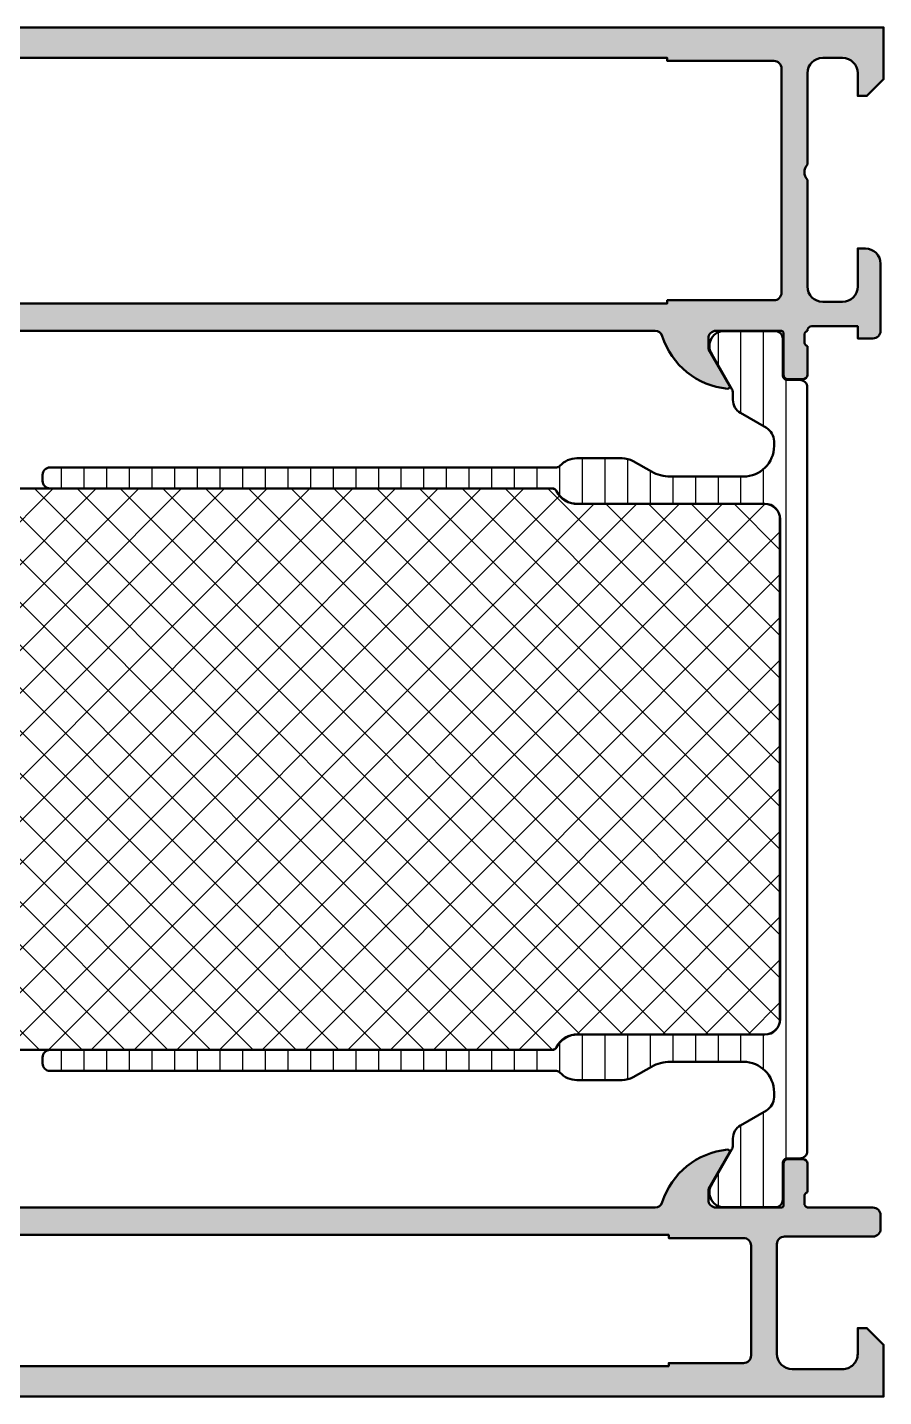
# Model space of a CAD drawing. Extents: x 0 to 100, y 0 to 90.
# Drawn here: x 43.8 to 100, y 0 to 89.8 of the extents above; entities that cross this region are included whole.
import ezdxf

# ---------------------------------------------------------------- set-up
doc = ezdxf.new("R2010")
doc.units = 0
for name, color, linetype, lineweight in [('0S-Alu contour', 7, 'Continuous', 50), ('0S-Alu hatch', 252, 'Continuous', 25), ('0S-Plastic contour', 254, 'Continuous', 50), ('0S-Plastic hatch', 253, 'Continuous', 25), ('0S-PT contour', 91, 'Continuous', 50), ('0S-PT hatch', 103, 'Continuous', 25)]:
    doc.layers.add(name, color=color, linetype=linetype, lineweight=lineweight)

# ---------------------------------------------------------------- blocks, each defined once
blk = doc.blocks.new('345300__7EE20C78_B67F_440E_BFD3_F5CC79BD0FA5_')
at = {"layer": '0S-Alu hatch'}
h = blk.add_hatch(color=256, dxfattribs=at)
edge = h.paths.add_edge_path()
edge.add_line((0, 89.80000000000003), (0, 86.3999984741211))
edge.add_line((0, 86.3999984741211), (1.099975585937499, 85.30000000000001))
edge.add_line((1.099975585937499, 85.30000000000001), (1.699981689453125, 85.30000000000001))
edge.add_line((1.699981689453125, 85.30000000000001), (1.699981688716113, 86.79996542079876))
edge.add_ellipse((2.700020083351653, 86.79996542079876), major_axis=(-1.00003839463554, 0), ratio=1, start_angle=270.0000000000001, end_angle=360, ccw=False)
edge.add_line((2.700020083351651, 87.8000038154343), (3.999954429093538, 87.80000381573561))
edge.add_ellipse((3.999954428526572, 86.79995824322386), major_axis=(-1.000045572511751, 0), ratio=1, start_angle=180, end_angle=269.9999999675167, ccw=False)
edge.add_line((5.000000001038332, 86.79995824322386), (5, 80.80000000000001))
edge.add_ellipse((4.474877689036589, 80.30000000000001), major_axis=(-0.7250885749145083, 0), ratio=1, start_angle=136.4038464693326, end_angle=223.5961535306675, ccw=False)
edge.add_line((5, 79.80000000000001), (5.000000000364536, 72.8000270015154))
edge.add_ellipse((3.999972998484617, 72.80002700151539), major_axis=(-1.000027001879919, 0), ratio=1, start_angle=89.99999999999977, end_angle=180, ccw=False)
edge.add_line((3.999972998484613, 71.79999999963547), (2.700001512320529, 71.79999999980353))
edge.add_ellipse((2.700001512600963, 72.80001982314785), major_axis=(-1.000019823344317, 0), ratio=1, start_angle=0, end_angle=89.99999998393258, ccw=False)
edge.add_line((1.69998168925665, 72.80001982314784), (1.699981689453124, 75.30000000000001))
edge.add_line((1.699981689453124, 75.30000000000001), (1.200016055021648, 75.30000000059049))
edge.add_arc((1.200016055021648, 74.29996563443149), 1.000034366158999, 90, 180)
edge.add_line((0.1999816888626489, 74.2999656344315), (0.1999816894456154, 69.89999358552707))
edge.add_arc((0.6999844303207281, 69.89999358559416), 0.500002740875118, 180, 270)
edge.add_line((0.699984430320728, 69.39999084471904), (1.699981689453125, 69.39999084472657))
edge.add_line((1.699981689453125, 69.39999084472657), (1.700164794921875, 70.19971923828126))
edge.add_line((1.700164794921875, 70.19971923828126), (4.70000000000001, 70.19971923828126))
edge.add_ellipse((4.700000000000023, 69.89895200014776), major_axis=(-0.3007672381335027, 0), ratio=1, start_angle=180, end_angle=270.0000000000024, ccw=False)
edge.add_ellipse((4.922233221718813, 69.63245766302077), major_axis=(-0.2778251670645417, 0), ratio=1, start_angle=178.8354106261075, end_angle=253.5801235805034, ccw=False)
edge.add_line((5.200001000000003, 69.62681100000853), (5.200001000000003, 69.17321700000846))
edge.add_ellipse((4.921132904356838, 69.16755634053146), major_axis=(-0.2789255417371458, 0), ratio=1, start_angle=106.42459455535479, end_angle=181.1628700728747, ccw=False)
edge.add_line((5.000000000000004, 68.90001300000853), (5.000000000000007, 67.020002))
edge.add_arc((5.300000000000004, 67.020002), 0.2999999999999971, 180, 270)
edge.add_line((5.300000000000004, 66.72000200000001), (6.279974319042781, 66.72000200000001))
edge.add_arc((6.279974319042781, 67.02000200000002), 0.3000000000000114, 270, 360)
edge.add_line((6.579974319042793, 67.02000200000002), (6.579974319042782, 69.77999999999999))
edge.add_ellipse((6.699974319042781, 69.78), major_axis=(-0.1199999999999992, 0), ratio=1, start_angle=269.99999999999744, end_angle=360, ccw=False)
edge.add_line((6.699974319042786, 69.9), (11, 69.9))
edge.add_ellipse((11, 69.4), major_axis=(-0.5, 0), ratio=1, start_angle=180, end_angle=270.0000000000004, ccw=False)
edge.add_line((11.5, 69.4), (11.5, 68.70000000000002))
edge.add_line((11.5, 68.70000000000002), (10.11850454237764, 66.30717967697245))
edge.add_arc((10.23811978464829, 66.2381197846483), 0.1381197846482866, 149.9999999999969, 275.6225775507928)
edge.add_arc((9.76177675882626, 71.07660886184792), 5.000000000000097, 275.6225775507926, 342.2515836439298)
edge.add_ellipse((15.00000000000005, 69.40000000000013), major_axis=(-0.499999999999884, 0), ratio=1, start_angle=269.9999999999996, end_angle=342.25158364393224, ccw=False)
edge.add_line((15.00000000000006, 69.9), (84.99999999999999, 69.9))
edge.add_ellipse((84.99999999999999, 69.39999999999993), major_axis=(-0.5000000000000853, 0), ratio=1, start_angle=197.7484163560707, end_angle=270, ccw=False)
edge.add_arc((90.23822324117373, 71.07660886184772), 4.999999999999863, 197.7484163560699, 264.3774224492071)
edge.add_arc((89.76188021535167, 66.23811978464833), 0.1381197846483138, 264.3774224492166, 390.0000000000004)
edge.add_line((89.88149545762235, 66.3071796769725), (88.49999999999999, 68.70000000000002))
edge.add_line((88.49999999999999, 68.70000000000002), (88.49999999999999, 69.4))
edge.add_ellipse((88.99999999999999, 69.40000000000002), major_axis=(-0.4999999999999858, 0), ratio=1, start_angle=269.9999999999984, end_angle=360, ccw=False)
edge.add_line((89, 69.9), (93.3000256809572, 69.9))
edge.add_ellipse((93.3000256809572, 69.78), major_axis=(-0.1200000000000045, 0), ratio=1, start_angle=180, end_angle=270, ccw=False)
edge.add_line((93.42002568095722, 69.78), (93.4200256809572, 67.020002))
edge.add_arc((93.7200256809572, 67.020002), 0.2999999999999971, 180, 270)
edge.add_line((93.7200256809572, 66.72000200000001), (94.69999999999997, 66.72000200000002))
edge.add_arc((94.69999999999997, 67.02000200000003), 0.3000000000000114, 270, 360)
edge.add_line((95, 67.02000200000003), (95, 68.9000130000085))
edge.add_ellipse((95.07886709564318, 69.16755634053143), major_axis=(-0.2789255417371463, 0), ratio=1, start_angle=-1.162870072786916, end_angle=73.57540544464331, ccw=False)
edge.add_line((94.79999900000001, 69.17321700000801), (94.79999899999999, 69.62681100000856))
edge.add_ellipse((95.07883644654304, 69.63247940800689), major_axis=(-0.2788950563274511, 0), ratio=1, start_angle=-73.58012358050729, end_angle=1.1645893740878819, ccw=False)
edge.add_line((95, 69.9), (94.99891939676233, 70.00043853445318))
edge.add_ellipse((95.28150676976165, 69.89971923828118), major_axis=(-0.3000000000000637, 0), ratio=1, start_angle=270, end_angle=340.383004976414, ccw=False)
edge.add_line((95.28150676976165, 70.19971923828125), (98.29980468750001, 70.19971923828126))
edge.add_line((98.29980468750001, 70.19971923828126), (98.29998779296874, 69.39999084472657))
edge.add_line((98.29998779296874, 69.39999084472657), (99.29998505210114, 69.39999084471907))
edge.add_arc((99.29998505210114, 69.89999358559419), 0.500002740875118, 270.0000000000017, 360)
edge.add_line((99.79998779297625, 69.89999358559419), (99.79998779355923, 74.29996563443316))
edge.add_arc((98.79995342740018, 74.29996563443144), 1.000034366159042, 0, 90)
edge.add_line((98.79995342740018, 75.30000000059049), (98.29998779296876, 75.30000000000001))
edge.add_line((98.29998779296876, 75.30000000000001), (98.29998779316523, 72.80001982314786))
edge.add_ellipse((97.29996796982087, 72.80001982314789), major_axis=(-1.000019823344359, 0), ratio=1, start_angle=90.00000000000159, end_angle=180, ccw=False)
edge.add_line((97.2999679698209, 71.79999999980353), (95.9999964837861, 71.79999999963547))
edge.add_ellipse((95.99999648393724, 72.80002700151539), major_axis=(-1.000027001879914, 0), ratio=1, start_angle=0, end_angle=89.99999999134099, ccw=False)
edge.add_line((94.99996948205732, 72.8000270015154), (94.99996948242188, 79.80000000000001))
edge.add_ellipse((95.52509179338529, 80.30000000000001), major_axis=(-0.725088574914509, 0), ratio=1, start_angle=-43.59615353066738, end_angle=43.59615353066738, ccw=False)
edge.add_line((94.99996948242188, 80.80000000000001), (94.99996948138356, 86.79995824322388))
edge.add_ellipse((96.00001505389535, 86.7999582432238), major_axis=(-1.000045572511794, 0), ratio=1, start_angle=270.00000000000244, end_angle=360, ccw=False)
edge.add_line((96.00001505389531, 87.80000381573561), (97.29994939986896, 87.8000038154343))
edge.add_ellipse((97.29994939907017, 86.79996542079873), major_axis=(-1.000038394635552, 0), ratio=1, start_angle=180, end_angle=269.99999995423434, ccw=False)
edge.add_line((98.29998779370572, 86.79996542079876), (98.29998779296872, 85.30000000000001))
edge.add_line((98.29998779296872, 85.30000000000001), (98.89999389648439, 85.30000000000001))
edge.add_line((98.89999389648439, 85.30000000000001), (99.99996948242186, 86.39999847412109))
edge.add_line((99.99996948242186, 86.39999847412109), (99.9999694824219, 89.80000000000003))
edge.add_line((99.9999694824219, 89.80000000000003), (0, 89.80000000000003))
edge = h.paths.add_edge_path()
edge.add_line((14.19998550415039, 87.59999542236329), (14.19998550415039, 87.7999923706055))
edge.add_line((14.19998550415039, 87.7999923706055), (85.79998779296874, 87.7999923706055))
edge.add_line((85.79998779296874, 87.7999923706055), (85.79998779296872, 87.59999542236329))
edge.add_line((85.79998779296872, 87.59999542236329), (92.7999799408826, 87.59999542242495))
edge.add_ellipse((92.7999799408826, 87.09998757027716), major_axis=(-0.5000078521478031, 0), ratio=1, start_angle=180, end_angle=270, ccw=False)
edge.add_line((93.29998779303041, 87.09998757027788), (93.29998779299041, 72.39999549855544))
edge.add_ellipse((92.79998313913988, 72.39999549855544), major_axis=(-0.5000046538505245, 0), ratio=1, start_angle=90, end_angle=180, ccw=False)
edge.add_line((92.79998313913988, 71.89999084470492), (85.79998779296872, 71.89999084472657))
edge.add_line((85.79998779296872, 71.89999084472657), (85.79998779296874, 71.69999389648439))
edge.add_line((85.79998779296874, 71.69999389648439), (14.19998550415039, 71.69999389648439))
edge.add_line((14.19998550415039, 71.69999389648439), (14.19998550415039, 71.89999084472657))
edge.add_line((14.19998550415039, 71.89999084472657), (7.19999015797926, 71.89999084470492))
edge.add_ellipse((7.199990157979262, 72.39999549855544), major_axis=(-0.500004653850529, 0), ratio=1, start_angle=0, end_angle=89.99999999999977, ccw=False)
edge.add_line((6.699985504128733, 72.39999549855544), (6.69998550415039, 87.0999954223633))
edge.add_ellipse((7.199993356236531, 87.09998757027716), major_axis=(-0.5000078521477889, 0), ratio=1, start_angle=269.9999999999999, end_angle=359.99910023153274, ccw=False)
edge.add_line((7.199993356236532, 87.59999542242494), (14.19998550415039, 87.59999542236329))
at = {"layer": '0S-Alu contour', "color": 7}
for points in [[(0, 89.80000000000003), (0, 86.3999984741211), (1.099975585937499, 85.30000000000001), (1.699981689453125, 85.30000000000001), (1.699981688716113, 86.79996542079876)], [(98.29998779370572, 86.79996542079876), (98.29998779296872, 85.30000000000001), (98.89999389648439, 85.30000000000001), (99.99996948242186, 86.39999847412109), (99.9999694824219, 89.80000000000003), (0, 89.80000000000003)], [(2.700020083351651, 87.8000038154343), (3.999954429093538, 87.80000381573561)], [(7.199993356236532, 87.59999542242494), (14.19998550415039, 87.59999542236329)], [(14.19998550415039, 87.59999542236329), (14.19998550415039, 87.7999923706055), (85.79998779296874, 87.7999923706055), (85.79998779296872, 87.59999542236329), (92.7999799408826, 87.59999542242495)], [(96.00001505389531, 87.80000381573561), (97.29994939986896, 87.8000038154343)], [(5.000000001038332, 86.79995824322386), (5, 80.80000000000001)], [(6.699985504128733, 72.39999549855544), (6.69998550415039, 87.0999954223633)], [(93.29998779303041, 87.09998757027788), (93.29998779299041, 72.39999549855544)], [(94.99996948242188, 80.80000000000001), (94.99996948138356, 86.79995824322388)], [(5, 79.80000000000001), (5.000000000364536, 72.8000270015154)], [(94.99996948205732, 72.8000270015154), (94.99996948242188, 79.80000000000001)], [(1.69998168925665, 72.80001982314784), (1.699981689453124, 75.30000000000001), (1.200016055021648, 75.30000000059049)], [(98.79995342740018, 75.30000000059049), (98.29998779296876, 75.30000000000001), (98.29998779316523, 72.80001982314786)], [(0.1999816888626489, 74.2999656344315), (0.1999816894456154, 69.89999358552707)], [(99.79998779297625, 69.89999358559419), (99.79998779355923, 74.29996563443316)], [(92.79998313913988, 71.89999084470492), (85.79998779296872, 71.89999084472657), (85.79998779296874, 71.69999389648439), (14.19998550415039, 71.69999389648439), (14.19998550415039, 71.89999084472657), (7.19999015797926, 71.89999084470492)], [(3.999972998484613, 71.79999999963547), (2.700001512320529, 71.79999999980353)], [(97.2999679698209, 71.79999999980353), (95.9999964837861, 71.79999999963547)], [(0.699984430320728, 69.39999084471904), (1.699981689453125, 69.39999084472657), (1.700164794921875, 70.19971923828126), (4.70000000000001, 70.19971923828126)], [(95.28150676976165, 70.19971923828125), (98.29980468750001, 70.19971923828126), (98.29998779296874, 69.39999084472657), (99.29998505210114, 69.39999084471907)], [(5.200001000000003, 69.62681100000853), (5.200001000000003, 69.17321700000846)], [(6.579974319042793, 67.02000200000002), (6.579974319042782, 69.77999999999999)], [(6.699974319042786, 69.9), (11, 69.9)], [(11.5, 69.4), (11.5, 68.70000000000002), (10.11850454237764, 66.30717967697245)], [(15.00000000000006, 69.9), (84.99999999999999, 69.9)], [(89.88149545762235, 66.3071796769725), (88.49999999999999, 68.70000000000002), (88.49999999999999, 69.4)], [(89, 69.9), (93.3000256809572, 69.9)], [(93.42002568095722, 69.78), (93.4200256809572, 67.020002)], [(94.79999900000001, 69.17321700000801), (94.79999899999999, 69.62681100000856)], [(95, 69.9), (94.99891939676233, 70.00043853445318)], [(5.000000000000004, 68.90001300000853), (5.000000000000007, 67.020002)], [(95, 67.02000200000003), (95, 68.9000130000085)], [(5.300000000000004, 66.72000200000001), (6.279974319042781, 66.72000200000001)], [(93.7200256809572, 66.72000200000001), (94.69999999999997, 66.72000200000002)]]:
    blk.add_lwpolyline(points, dxfattribs=at)
at = {"layer": '0S-Alu contour', "color": 7, "extrusion": (0, 0, -1)}
for centre, radius, start, end in [((-2.700020083351653, 86.79996542079876), 1.00003839463554, 0, 89.99999999999991), ((-3.999954428526572, 86.79995824322386), 1.000045572511751, 90.00000003248327, 180), ((-7.199993356236531, 87.09998757027716), 0.5000078521477889, 0.0008997684672687, 90.0000000000001), ((-92.7999799408826, 87.09998757027716), 0.5000078521478031, 90, 180), ((-96.00001505389535, 86.7999582432238), 1.000045572511794, 0, 89.99999999999756), ((-97.29994939907017, 86.79996542079873), 1.000038394635552, 90.00000004576567, 180), ((-4.474877689036589, 80.30000000000001), 0.7250885749145083, 136.4038464693325, 223.5961535306675), ((-95.52509179338529, 80.30000000000001), 0.725088574914509, 316.4038464693326, 43.59615353066742), ((-2.700001512600963, 72.80001982314785), 1.000019823344317, 270.0000000160674, 0), ((-3.999972998484617, 72.80002700151539), 1.000027001879919, 180, 270.0000000000002), ((-95.99999648393724, 72.80002700151539), 1.000027001879914, 270.000000008659, 0), ((-97.29996796982087, 72.80001982314789), 1.000019823344359, 180, 269.9999999999984), ((-7.199990157979262, 72.39999549855544), 0.500004653850529, 270.0000000000002, 0), ((-92.79998313913988, 72.39999549855544), 0.5000046538505245, 180, 270), ((-4.700000000000023, 69.89895200014776), 0.3007672381335027, 89.99999999999763, 180), ((-95.28150676976165, 69.89971923828118), 0.3000000000000637, 19.61699502358604, 90), ((-4.921132904356838, 69.16755634053146), 0.2789255417371458, 178.8371299271253, 253.5754054446452), ((-4.922233221718813, 69.63245766302077), 0.2778251670645417, 106.4198764194966, 181.1645893738925), ((-6.699974319042781, 69.78), 0.1199999999999992, 0, 90.00000000000254), ((-11, 69.4), 0.5, 89.99999999999959, 180), ((-15.00000000000005, 69.40000000000013), 0.499999999999884, 17.74841635606774, 90.0000000000004), ((-84.99999999999999, 69.39999999999993), 0.5000000000000853, 90, 162.2515836439293), ((-88.99999999999999, 69.40000000000002), 0.4999999999999858, 0, 90.0000000000016), ((-93.3000256809572, 69.78), 0.1200000000000045, 90, 180), ((-95.07883644654304, 69.63247940800689), 0.2788950563274511, 358.8354106259121, 73.58012358050729), ((-95.07886709564318, 69.16755634053143), 0.2789255417371463, 286.4245945553567, 1.162870072786864)]:
    blk.add_arc(centre, radius, start, end, dxfattribs=at)
at = {"layer": '0S-Alu contour', "color": 7}
for centre, radius, start, end in [((1.200016055021648, 74.29996563443149), 1.000034366158999, 90, 180), ((98.79995342740018, 74.29996563443144), 1.000034366159042, 0, 90), ((0.6999844303207281, 69.89999358559416), 0.500002740875118, 180, 270), ((9.76177675882626, 71.07660886184792), 5.000000000000097, 275.6225775507926, 342.2515836439298), ((90.23822324117373, 71.07660886184772), 4.999999999999863, 197.7484163560699, 264.3774224492071), ((99.29998505210114, 69.89999358559419), 0.500002740875118, 270.0000000000017, 0), ((5.300000000000004, 67.020002), 0.2999999999999971, 180, 270), ((6.279974319042781, 67.02000200000002), 0.3000000000000114, 270, 0), ((93.7200256809572, 67.020002), 0.2999999999999971, 180, 270), ((94.69999999999997, 67.02000200000003), 0.3000000000000114, 270, 0), ((10.23811978464829, 66.2381197846483), 0.1381197846482866, 149.9999999999969, 275.6225775507928), ((89.76188021535167, 66.23811978464833), 0.1381197846483138, 264.3774224492166, 30.00000000000041)]:
    blk.add_arc(centre, radius, start, end, dxfattribs=at)
blk = doc.blocks.new('465040__288AD1B7_4C8E_409B_A5B6_ACD50D5FAB02_')
at = {"layer": '0S-PT hatch'}
h = blk.add_hatch(dxfattribs=at)
h.set_pattern_fill('ANSI37', color=256, scale=0.625, angle=90, style=0)
h.set_pattern_definition([(135, (0, 0), (-1.403165018917055, -1.403165018917055), []), (225, (0, 0), (1.403165018917055, -1.403165018917055), [])])
edge = h.paths.add_edge_path()
edge.add_line((10.79999943749786, 58.54999735107516), (10.79999943749782, 23.74999735107679))
edge.add_arc((11.79999943749783, 23.74999735107678), 1.00000000000001, 180, 270)
edge.add_line((11.79999943749783, 22.74999735107677), (45.30540579690867, 22.74999735107678))
edge.add_line((45.30540579690867, 22.74999735107678), (78.2625492272546, 22.74999735107678))
edge.add_arc((78.2625492272546, 23.04999735107717), 0.3000000000003915, 270, 333.6122000380868)
edge.add_ellipse((79.87500077693332, 22.24999735104423), major_axis=(-1.500000000031277, 0), ratio=1, start_angle=267.35422758534446, end_angle=333.6122000380869, ccw=False)
edge.add_line((79.94424232271572, 23.74839836827277), (92.2002607629289, 23.75160117768609))
edge.add_arc((92.19999943749767, 24.7516011435406), 1.000000000000001, 270.0149728444591, 360)
edge.add_line((93.1999994374977, 24.75160114354059), (93.19999943749797, 57.54839355861133))
edge.add_arc((92.19999943749797, 57.54839355861134), 1, 0, 89.98502715554093)
edge.add_line((92.2002607629292, 58.54839352446585), (79.94424232271565, 58.55159633387917))
edge.add_ellipse((79.8750007769334, 60.04999735110811), major_axis=(-1.500000000031682, 0), ratio=1, start_angle=26.387799961912492, end_angle=92.64577241464832, ccw=False)
edge.add_arc((78.26254922725471, 59.24999735107521), 0.2999999999999507, 26.3877999619141, 90)
edge.add_line((78.26254922725471, 59.54999735107517), (45.30540579690867, 59.54999735107515))
edge.add_line((45.30540579690867, 59.54999735107515), (11.79999943749784, 59.54999735107515))
edge.add_arc((11.79999943749784, 58.54999735107516), 0.9999999999999857, 90, 180)
at = {"layer": '0S-PT contour', "color": 7}
for points in [[(78.26254922725471, 59.54999735107517), (45.30540579690867, 59.54999735107515), (11.79999943749784, 59.54999735107515)], [(10.79999943749786, 58.54999735107516), (10.79999943749782, 23.74999735107679)], [(92.2002607629292, 58.54839352446585), (79.94424232271565, 58.55159633387917)], [(93.1999994374977, 24.75160114354059), (93.19999943749797, 57.54839355861133)], [(79.94424232271572, 23.74839836827277), (92.2002607629289, 23.75160117768609)], [(11.79999943749783, 22.74999735107677), (45.30540579690867, 22.74999735107678), (78.2625492272546, 22.74999735107678)]]:
    blk.add_lwpolyline(points, dxfattribs=at)
for centre, radius, start, end in [((11.79999943749784, 58.54999735107516), 0.9999999999999857, 90, 180), ((78.26254922725471, 59.24999735107521), 0.2999999999999507, 26.3877999619141, 90), ((92.19999943749797, 57.54839355861134), 1, 0, 89.98502715554093), ((92.19999943749767, 24.7516011435406), 1.000000000000001, 270.0149728444591, 0), ((11.79999943749783, 23.74999735107678), 1.00000000000001, 180, 270), ((78.2625492272546, 23.04999735107717), 0.3000000000003915, 270, 333.6122000380868)]:
    blk.add_arc(centre, radius, start, end, dxfattribs=at)
at = {"layer": '0S-PT contour', "color": 7, "extrusion": (0, 0, -1)}
for centre, radius, start, end in [((-79.8750007769334, 60.04999735110811), 1.500000000031682, 267.3542275853517, 333.6122000380875), ((-79.87500077693332, 22.24999735104423), 1.500000000031277, 26.3877999619131, 92.64577241465554)]:
    blk.add_arc(centre, radius, start, end, dxfattribs=at)
blk = doc.blocks.new('245315__2D983C60_4F3C_4000_95AC_EA350C5F8CDC___39657970_3CD2_480C_950A_56F116D551EC_')
at = {"layer": '0S-Plastic hatch'}
h = blk.add_hatch(dxfattribs=at)
h.set_pattern_fill('ANSI31', color=256, scale=0.4680000000000001, angle=45, style=0)
h.set_pattern_definition([(90, (0, 0), (-1.4859, 0), [])])
edge = h.paths.add_edge_path()
edge.add_line((94.98999943749783, 66.19000302998519), (94.98999943749784, 16.10999167216675))
edge.add_ellipse((94.50000211639991, 16.1099916721667), major_axis=(-0.4899973210979311, 0), ratio=1, start_angle=90.000000000005, end_angle=180, ccw=False)
edge.add_line((94.50000211639995, 15.61999435106877), (93.68966810415733, 15.61999435107595))
edge.add_arc((93.68966810416329, 15.30999435106996), 0.3100000000059868, 90.00000000110315, 180.0079248439906)
edge.add_line((93.37966810712261, 15.30995147353771), (93.3800000498744, 12.91006110120927))
edge.add_ellipse((92.89000407711573, 12.90999332851456), major_axis=(-0.4899959774455775, 0), ratio=1, start_angle=90, end_angle=180.0079247372468, ccw=False)
edge.add_line((92.89000407711573, 12.41999735106898), (89.41417694130647, 12.41999735107595))
edge.add_ellipse((89.55577058838252, 13.39981542579881), major_axis=(-0.989996070924476, 0), ratio=1, start_angle=-32.74075698837839, end_angle=81.77710364110362, ccw=False)
edge.add_line((88.72305888340159, 13.9352437000183), (90.04298040076989, 16.22141514346683))
edge.add_arc((89.60130742970495, 16.47641511725239), 0.5099999999999766, 330.0000034006514, 360)
edge.add_line((90.11130742970491, 16.47641511725248), (90.11130742970482, 16.93149280869819))
edge.add_ellipse((91.10130742970476, 16.93149280869843), major_axis=(-0.9899999999999378, 0), ratio=1, start_angle=299.9999999999995, end_angle=360, ccw=False)
edge.add_line((90.60630742970478, 17.78885795844497), (92.3049994374978, 18.76959824641453))
edge.add_arc((91.7999994374978, 19.64428390423681), 1.010000000000004, 299.9999999999996, 360)
edge.add_line((92.80999943749781, 19.64428390423662), (92.80999943749786, 19.94999735107638))
edge.add_arc((90.79999943749786, 19.94999735107676), 2.010000000000005, 0, 90)
edge.add_line((90.79999943749786, 21.95999735107676), (86.0083728089329, 21.95999735107676))
edge.add_arc((86.0083728089329, 19.44999735107669), 2.510000000000061, 90, 119.5075853665983)
edge.add_line((84.77210046649073, 21.63442649740138), (83.56852254527648, 20.95326451122542))
edge.add_ellipse((82.83463976032075, 22.24999735107552), major_axis=(-1.49000000000002, 0), ratio=1, start_angle=90.00000000000063, end_angle=119.5075853665991, ccw=False)
edge.add_line((82.83463976032077, 20.7599973510755), (79.8750007769339, 20.7599973510755))
edge.add_ellipse((79.8750007769339, 22.24999735103276), major_axis=(-1.489999999957266, 0), ratio=1, start_angle=41.810314895117074, end_angle=90, ccw=False)
edge.add_arc((78.53335999045198, 21.04999735107674), 0.3100000000000366, 41.81031489511329, 89.99999999999474)
edge.add_line((78.53335999045201, 21.35999735107677), (45.3054057969087, 21.35999735107677))
edge.add_ellipse((45.3054057969087, 21.84999735107677), major_axis=(-0.4899999999999985, 0), ratio=1, start_angle=0, end_angle=90, ccw=False)
edge.add_line((44.8154057969087, 21.84999735107677), (44.81540579690869, 22.2499973510768))
edge.add_ellipse((45.30540579690866, 22.2499973510768), major_axis=(-0.4899999999999664, 0), ratio=1, start_angle=269.9999999999992, end_angle=360, ccw=False)
edge.add_line((45.30540579690867, 22.73999735107677), (78.2625492272546, 22.73999735107677))
edge.add_arc((78.2625492272546, 23.04999735107716), 0.3100000000003966, 270, 333.6122000380875)
edge.add_ellipse((79.87500077693332, 22.24999735104424), major_axis=(-1.490000000031266, 0), ratio=1, start_angle=267.3453122305881, end_angle=333.6122000380872, ccw=False)
edge.add_line((79.94401231184904, 23.73839830782362), (92.20026337618322, 23.74160117802754))
edge.add_arc((92.19999943749767, 24.7516011435406), 1.010000000000006, 270.0149728444589, 360)
edge.add_line((93.20999943749769, 24.75160114354059), (93.20999943749797, 57.54839355861133))
edge.add_arc((92.19999943749797, 57.54839355861134), 1.010000000000005, 0, 89.98502715554028)
edge.add_line((92.20026337618351, 58.55839352412441), (79.94401231184887, 58.56159639432832))
edge.add_ellipse((79.87500077693342, 60.04999735110814), major_axis=(-1.490000000031695, 0), ratio=1, start_angle=26.387799961913004, end_angle=92.65468776940128, ccw=False)
edge.add_arc((78.26254922725471, 59.24999735107521), 0.3099999999999573, 26.387799961914, 90)
edge.add_line((78.26254922725471, 59.55999735107516), (45.30540579690867, 59.55999735107514))
edge.add_ellipse((45.30540579690867, 60.04999735107513), major_axis=(-0.4899999999999807, 0), ratio=1, start_angle=0, end_angle=90, ccw=False)
edge.add_line((44.8154057969087, 60.04999735107514), (44.8154057969087, 60.44999735107517))
edge.add_ellipse((45.3054057969087, 60.44999735107516), major_axis=(-0.490000000000002, 0), ratio=1, start_angle=270.0000000000008, end_angle=360, ccw=False)
edge.add_line((45.30540579690869, 60.93999735107517), (78.53335999045196, 60.93999735107515))
edge.add_arc((78.53335999045197, 61.24999735107522), 0.3100000000000733, 269.9999999999973, 318.1896851048841)
edge.add_ellipse((79.8750007769339, 60.04999735111918), major_axis=(-1.489999999957245, 0), ratio=1, start_angle=270.00000000000057, end_angle=318.1896851048837, ccw=False)
edge.add_line((79.87500077693389, 61.53999735107642), (82.83463976032066, 61.53999735107644))
edge.add_ellipse((82.83463976032068, 60.04999735107631), major_axis=(-1.490000000000136, 0), ratio=1, start_angle=240.4924146334017, end_angle=270.00000000000057, ccw=False)
edge.add_line((83.56852254527645, 61.34673019092652), (84.77210046649076, 60.66556820475052))
edge.add_arc((86.0083728089329, 62.84999735107526), 2.510000000000089, 240.4924146334031, 270.0000000000003)
edge.add_line((86.00837280893292, 60.33999735107517), (90.79999943749786, 60.33999735107518))
edge.add_arc((90.79999943749786, 62.34999735107518), 2.010000000000005, 270, 360)
edge.add_line((92.80999943749786, 62.34999735107556), (92.8099994374978, 62.65571079791523))
edge.add_arc((91.79999943749779, 62.65571079791504), 1.010000000000005, 0, 59.99999999999773)
edge.add_line((92.30499943749783, 63.53039645573731), (90.60630742970478, 64.51113674370696))
edge.add_ellipse((91.10130742970478, 65.36850189345351), major_axis=(-0.989999999999955, 0), ratio=1, start_angle=0, end_angle=60.000000000000114, ccw=False)
edge.add_line((90.11130742970482, 65.36850189345374), (90.11130742970491, 65.82357958489948))
edge.add_arc((89.60130742970497, 65.82357958489953), 0.5099999999999625, 0, 29.99999659934872)
edge.add_line((90.04298040076989, 66.0785795586851), (88.72305888340155, 68.3647510021337))
edge.add_ellipse((89.55577058838253, 68.90017927635311), major_axis=(-0.9899960709244764, 0), ratio=1, start_angle=-81.7771036411043, end_angle=32.7407569883739, ccw=False)
edge.add_line((89.4141769413065, 69.87999735107599), (92.8900040771157, 69.87999735108295))
edge.add_ellipse((92.89000407713087, 69.39000137365251), major_axis=(-0.4899959774304393, 0), ratio=1, start_angle=179.992075264501, end_angle=270.00000000177465, ccw=False)
edge.add_line((93.3800000498744, 69.38993360097302), (93.37966810712258, 66.99004322860227))
edge.add_arc((93.6896681041574, 66.99000035107603), 0.3100000000000877, 179.9920751571131, 270.0000000000104)
edge.add_line((93.68966810415745, 66.68000035107595), (94.50000211639981, 66.68000035108318))
edge.add_ellipse((94.50000211639986, 66.1900030299852), major_axis=(-0.4899973210979737, 0), ratio=1, start_angle=180, end_angle=270.000000000005, ccw=False)
at = {"layer": '0S-Plastic contour', "color": 7}
for points in [[(89.4141769413065, 69.87999735107599), (92.8900040771157, 69.87999735108295)], [(93.3800000498744, 69.38993360097302), (93.37966810712258, 66.99004322860227)], [(90.04298040076989, 66.0785795586851), (88.72305888340155, 68.3647510021337)], [(93.68966810415745, 66.68000035107595), (94.50000211639981, 66.68000035108318)], [(90.11130742970482, 65.36850189345374), (90.11130742970491, 65.82357958489948)], [(94.98999943749783, 66.19000302998519), (94.98999943749784, 16.10999167216675)], [(92.30499943749783, 63.53039645573731), (90.60630742970478, 64.51113674370696)], [(92.80999943749786, 62.34999735107556), (92.8099994374978, 62.65571079791523)], [(79.87500077693389, 61.53999735107642), (82.83463976032066, 61.53999735107644)], [(83.56852254527645, 61.34673019092652), (84.77210046649076, 60.66556820475052)], [(44.8154057969087, 60.04999735107514), (44.8154057969087, 60.44999735107517)], [(45.30540579690869, 60.93999735107517), (78.53335999045196, 60.93999735107515)], [(86.00837280893292, 60.33999735107517), (90.79999943749786, 60.33999735107518)], [(78.26254922725471, 59.55999735107516), (45.30540579690867, 59.55999735107514)], [(92.20026337618351, 58.55839352412441), (79.94401231184887, 58.56159639432832)], [(93.20999943749769, 24.75160114354059), (93.20999943749797, 57.54839355861133)], [(79.94401231184904, 23.73839830782362), (92.20026337618322, 23.74160117802754)], [(45.30540579690867, 22.73999735107677), (78.2625492272546, 22.73999735107677)], [(44.8154057969087, 21.84999735107677), (44.81540579690869, 22.2499973510768)], [(84.77210046649073, 21.63442649740138), (83.56852254527648, 20.95326451122542)], [(90.79999943749786, 21.95999735107676), (86.0083728089329, 21.95999735107676)], [(78.53335999045201, 21.35999735107677), (45.3054057969087, 21.35999735107677)], [(82.83463976032077, 20.7599973510755), (79.8750007769339, 20.7599973510755)], [(92.80999943749781, 19.64428390423662), (92.80999943749786, 19.94999735107638)], [(90.60630742970478, 17.78885795844497), (92.3049994374978, 18.76959824641453)], [(88.72305888340159, 13.9352437000183), (90.04298040076989, 16.22141514346683)], [(90.11130742970491, 16.47641511725248), (90.11130742970482, 16.93149280869819)], [(93.37966810712261, 15.30995147353771), (93.3800000498744, 12.91006110120927)], [(94.50000211639995, 15.61999435106877), (93.68966810415733, 15.61999435107595)], [(92.89000407711573, 12.41999735106898), (89.41417694130647, 12.41999735107595)]]:
    blk.add_lwpolyline(points, dxfattribs=at)
at = {"layer": '0S-Plastic contour', "color": 7, "extrusion": (0, 0, -1)}
for centre, radius, start, end in [((-89.55577058838253, 68.90017927635311), 0.9899960709244764, 327.2592430116261, 81.77710364110438), ((-92.89000407713087, 69.39000137365251), 0.4899959774304393, 89.99999999822533, 180.0079247354991), ((-94.50000211639986, 66.1900030299852), 0.4899973210979738, 89.999999999995, 180), ((-91.10130742970478, 65.36850189345351), 0.989999999999955, 299.9999999999999, 0), ((-79.8750007769339, 60.04999735111918), 1.489999999957245, 41.81031489511629, 89.99999999999945), ((-82.83463976032068, 60.04999735107631), 1.490000000000136, 89.99999999999945, 119.5075853665983), ((-45.3054057969087, 60.44999735107516), 0.490000000000002, 0, 89.99999999999918), ((-45.30540579690867, 60.04999735107513), 0.4899999999999807, 270, 0), ((-79.87500077693342, 60.04999735110814), 1.490000000031695, 267.3453122305987, 333.612200038087), ((-79.87500077693332, 22.24999735104424), 1.490000000031266, 26.38779996191276, 92.65468776941188), ((-45.30540579690866, 22.2499973510768), 0.4899999999999665, 0, 90.00000000000082), ((-45.3054057969087, 21.84999735107677), 0.4899999999999985, 270, 0), ((-79.8750007769339, 22.24999735103276), 1.489999999957266, 270, 318.1896851048829), ((-82.83463976032075, 22.24999735107552), 1.49000000000002, 240.4924146334009, 269.9999999999994), ((-91.10130742970476, 16.93149280869843), 0.989999999999938, 0, 60.00000000000049), ((-94.50000211639991, 16.1099916721667), 0.4899973210979312, 180, 269.999999999995), ((-89.55577058838252, 13.39981542579881), 0.989996070924476, 278.2228963588964, 32.74075698837843), ((-92.89000407711573, 12.90999332851456), 0.4899959774455775, 179.9920752627532, 270)]:
    blk.add_arc(centre, radius, start, end, dxfattribs=at)
at = {"layer": '0S-Plastic contour', "color": 7}
for centre, radius, start, end in [((93.6896681041574, 66.99000035107603), 0.3100000000000877, 179.9920751571131, 270.0000000000104), ((89.60130742970497, 65.82357958489953), 0.5099999999999625, 0, 29.99999659934872), ((91.79999943749779, 62.65571079791504), 1.010000000000005, 0, 59.99999999999773), ((90.79999943749786, 62.34999735107518), 2.010000000000005, 270, 0), ((78.53335999045197, 61.24999735107522), 0.3100000000000733, 269.9999999999973, 318.1896851048841), ((86.0083728089329, 62.84999735107526), 2.510000000000089, 240.4924146334031, 270.0000000000003), ((78.26254922725471, 59.24999735107521), 0.3099999999999573, 26.387799961914, 90), ((92.19999943749797, 57.54839355861134), 1.010000000000005, 0, 89.98502715554028), ((92.19999943749767, 24.7516011435406), 1.010000000000006, 270.0149728444589, 0), ((78.2625492272546, 23.04999735107716), 0.3100000000003966, 270, 333.6122000380875), ((86.0083728089329, 19.44999735107669), 2.510000000000061, 90, 119.5075853665983), ((90.79999943749786, 19.94999735107676), 2.010000000000005, 0, 90), ((78.53335999045198, 21.04999735107674), 0.3100000000000366, 41.81031489511329, 89.99999999999474), ((91.7999994374978, 19.64428390423681), 1.010000000000004, 299.9999999999996, 0), ((89.60130742970495, 16.47641511725239), 0.5099999999999766, 330.0000034006514, 0), ((93.68966810416329, 15.30999435106996), 0.3100000000059868, 90.00000000110315, 180.0079248439906)]:
    blk.add_arc(centre, radius, start, end, dxfattribs=at)
blk = doc.blocks.new('356930__20C23151_BA11_4772_A82C_B84403DD6895_')
at = {"layer": '0S-Alu hatch'}
h = blk.add_hatch(color=256, dxfattribs=at)
edge = h.paths.add_edge_path()
edge.add_arc((0.700001562502014, 11.89999735107605), 0.4999999999999183, 90.00000000000006, 180)
edge.add_line((0.2000015625020957, 11.89999735107605), (0.200001562502095, 11.00000007629568))
edge.add_arc((0.7000015625020918, 11.00000007629568), 0.4999999999999968, 180, 270)
edge.add_line((0.7000015625020916, 10.50000007629569), (6.500003635544033, 10.50000007630893))
edge.add_ellipse((6.500003635544032, 10.00000371565232), major_axis=(-0.4999963606566081, 0), ratio=1, start_angle=180, end_angle=269.9999999999999, ccw=False)
edge.add_line((6.999999996200641, 10.00000371565232), (6.999999996383239, 2.80002291919215))
edge.add_ellipse((5.999980085835257, 2.800022919193989), major_axis=(-1.000019910547981, 0), ratio=1, start_angle=90.00000000000011, end_angle=180, ccw=False)
edge.add_line((5.999980085835258, 1.800003008646008), (2.700012203219425, 1.800003008844214))
edge.add_ellipse((2.699981218687422, 2.799972024316689), major_axis=(-0.9999690159525098, 0), ratio=1, start_angle=-0.0017821669537738671, end_angle=90.0017753379214, ccw=False)
edge.add_line((1.700012203218648, 2.800003128034103), (1.700012203218648, 4.500000076295692))
edge.add_line((1.700012203218648, 4.500000076295692), (1.100006099703022, 4.50000007629569))
edge.add_line((1.100006099703022, 4.50000007629569), (0, 3.400001602174598))
edge.add_line((0, 3.400001602174598), (0, 0))
edge.add_line((0, 0), (100, 0))
edge.add_line((100, 0), (100, 3.40000160217458))
edge.add_line((100, 3.40000160217458), (98.89999390029698, 4.500000076295691))
edge.add_line((98.89999390029698, 4.500000076295691), (98.29998779678135, 4.500000076295691))
edge.add_line((98.29998779678135, 4.500000076295691), (98.29998779726508, 2.799972024316625))
edge.add_ellipse((97.30001878131262, 2.799972024316645), major_axis=(-0.9999690159524448, 0), ratio=1, start_angle=89.9999999999992, end_angle=180, ccw=False)
edge.add_line((97.30001878131262, 1.800003008364198), (94.00001991401928, 1.800003008646006))
edge.add_ellipse((94.00001991416472, 2.800022919193944), major_axis=(-1.000019910547937, 0), ratio=1, start_angle=0, end_angle=89.9999999916659, ccw=False)
edge.add_line((93.00000000361679, 2.800022919193936), (93.00000000379934, 10.0000037156659))
edge.add_ellipse((93.49999636445598, 10.0000037156523), major_axis=(-0.4999963606566383, 0), ratio=1, start_angle=270.00000000000165, end_angle=360, ccw=False)
edge.add_line((93.49999636445597, 10.50000007630894), (99.29999843749673, 10.50000007629569))
edge.add_arc((99.29999843749786, 11.0000000762957), 0.5000000000000142, 269.9999999998697, 360)
edge.add_line((99.79999843749788, 11.00000007629569), (99.7999984374979, 11.89999735107603))
edge.add_arc((99.29999843749799, 11.89999735107605), 0.4999999999999148, 0, 90)
edge.add_line((99.29999843749799, 12.39999735107596), (94.99999943749783, 12.39999735107596))
edge.add_ellipse((95.07883588404088, 12.66751794306911), major_axis=(-0.2788950563274643, 0), ratio=1, start_angle=-1.1645893741088003, end_angle=73.58012358050507, ccw=False)
edge.add_line((94.79999843749782, 12.67318635106754), (94.79999843749783, 13.12678035106746))
edge.add_ellipse((95.07886653314102, 13.13244101054453), major_axis=(-0.278925541737172, 0), ratio=1, start_angle=-73.57540544463882, end_angle=1.162870072887813, ccw=False)
edge.add_line((94.99999943749783, 13.39998435106747), (94.99999943749783, 15.27999535107597))
edge.add_arc((94.69999943749782, 15.27999535107597), 0.2999999999999971, 0, 90)
edge.add_line((94.69999943749782, 15.57999535107597), (93.72002511845504, 15.57999535107597))
edge.add_arc((93.72002511845504, 15.27999535107597), 0.2999999999999954, 90, 180)
edge.add_line((93.42002511845504, 15.27999535107597), (93.42002511845503, 12.51999735107595))
edge.add_ellipse((93.30002511845505, 12.51999735107594), major_axis=(-0.1199999999999619, 0), ratio=1, start_angle=90, end_angle=180, ccw=False)
edge.add_line((93.30002511845504, 12.39999735107597), (88.99999943749785, 12.39999735107596))
edge.add_ellipse((88.99999943749783, 12.89999735107595), major_axis=(-0.4999999999999912, 0), ratio=1, start_angle=0, end_angle=90.00000000000159, ccw=False)
edge.add_line((88.49999943749783, 12.89999735107596), (88.49999943749783, 13.59999735107595))
edge.add_line((88.49999943749783, 13.59999735107595), (89.8814948951202, 15.99281767410349))
edge.add_arc((89.76187965284953, 16.06187756642764), 0.1381197846483035, 330.0000000000018, 455.6225775507892)
edge.add_arc((90.23822267867165, 11.22338848922792), 5.000000000000208, 95.6225775507934, 162.2515836439298)
edge.add_ellipse((84.99999943749786, 12.89999735107574), major_axis=(-0.4999999999997712, 0), ratio=1, start_angle=90, end_angle=162.2515836439287, ccw=False)
edge.add_line((84.99999943749786, 12.39999735107597), (15.00000056250211, 12.39999735107597))
edge.add_ellipse((15.00000056250211, 12.89999735107592), major_axis=(-0.4999999999999521, 0), ratio=1, start_angle=17.74841635607021, end_angle=90, ccw=False)
edge.add_arc((9.761777321328303, 11.22338848922811), 5.000000000000051, 17.74841635607014, 84.37742244920626)
edge.add_arc((10.23812034715042, 16.06187756642767), 0.1381197846482952, 84.37742244920459, 210)
edge.add_line((10.11850510487976, 15.99281767410352), (11.50000056250212, 13.59999735107596))
edge.add_line((11.50000056250212, 13.59999735107596), (11.50000056250213, 12.89999735107598))
edge.add_ellipse((11.00000056250213, 12.89999735107598), major_axis=(-0.5, 0), ratio=1, start_angle=90, end_angle=180, ccw=False)
edge.add_line((11.00000056250213, 12.39999735107597), (6.699974881544915, 12.39999735107597))
edge.add_ellipse((6.699974881544916, 12.51999735107597), major_axis=(-0.1200000000000027, 0), ratio=1, start_angle=0, end_angle=89.9999999999996, ccw=False)
edge.add_line((6.579974881544912, 12.51999735107597), (6.579974881544917, 15.27999535107597))
edge.add_arc((6.279974881544914, 15.27999535107596), 0.3000000000000025, 0, 90.00000000000033)
edge.add_line((6.279974881544912, 15.57999535107597), (5.300000562502129, 15.57999535107597))
edge.add_arc((5.300000562502129, 15.27999535107597), 0.3000000000000007, 90, 180)
edge.add_line((5.000000562502128, 15.27999535107597), (5.000000562502127, 13.39998435106746))
edge.add_ellipse((4.92113346685896, 13.13244101054452), major_axis=(-0.278925541737149, 0), ratio=1, start_angle=178.8371299271032, end_angle=253.5754054446454, ccw=False)
edge.add_line((5.200001562502127, 13.12678035106741), (5.200001562502127, 12.67318635106746))
edge.add_ellipse((4.921164115959085, 12.66751794306908), major_axis=(-0.2788950563274298, 0), ratio=1, start_angle=106.41987641949149, end_angle=181.1645893740976, ccw=False)
edge.add_line((5.000000562502123, 12.39999735107597), (0.7000015625020133, 12.39999735107597))
edge = h.paths.add_edge_path()
edge.add_line((8.700000282289693, 2.700092391969518), (8.700000282289693, 9.900095062257606))
edge.add_ellipse((9.200000282289693, 9.900095062257606), major_axis=(-0.5, 0), ratio=1, start_angle=270, end_angle=360, ccw=False)
edge.add_line((9.200000282289693, 10.4000950622576), (14.1000018081686, 10.4000950622576))
edge.add_line((14.1000018081686, 10.4000950622576), (14.1000018081686, 10.60009201049979))
edge.add_line((14.1000018081686, 10.60009201049979), (85.89999819183139, 10.60009201049979))
edge.add_line((85.89999819183139, 10.60009201049979), (85.89999819183139, 10.40009506225761))
edge.add_line((85.89999819183139, 10.40009506225761), (90.79999971771032, 10.40009506225761))
edge.add_ellipse((90.7999997177103, 9.900095062257613), major_axis=(-0.5, 0), ratio=1, start_angle=180, end_angle=269.9999999999984, ccw=False)
edge.add_line((91.2999997177103, 9.900095062257616), (91.2999997177103, 2.700092391969517))
edge.add_ellipse((90.7999997177103, 2.700092391969517), major_axis=(-0.4999999999999974, 0), ratio=1, start_angle=90, end_angle=180, ccw=False)
edge.add_line((90.7999997177103, 2.200092391969519), (85.89999819183137, 2.200092391969519))
edge.add_line((85.89999819183137, 2.200092391969519), (85.89999819183139, 2.000095324518042))
edge.add_line((85.89999819183139, 2.000095324518042), (14.1000018081686, 2.000095324518042))
edge.add_line((14.1000018081686, 2.000095324518042), (14.1000018081686, 2.200092391969519))
edge.add_line((14.1000018081686, 2.200092391969519), (9.200000282289693, 2.200092391969518))
edge.add_ellipse((9.200000282289693, 2.700092391969518), major_axis=(-0.5, 0), ratio=1, start_angle=0, end_angle=90, ccw=False)
at = {"layer": '0S-Alu contour', "color": 7}
for points in [[(5.000000562502128, 15.27999535107597), (5.000000562502127, 13.39998435106746)], [(6.279974881544912, 15.57999535107597), (5.300000562502129, 15.57999535107597)], [(6.579974881544912, 12.51999735107597), (6.579974881544917, 15.27999535107597)], [(10.11850510487976, 15.99281767410352), (11.50000056250212, 13.59999735107596), (11.50000056250213, 12.89999735107598)], [(88.49999943749783, 12.89999735107596), (88.49999943749783, 13.59999735107595), (89.8814948951202, 15.99281767410349)], [(93.42002511845504, 15.27999535107597), (93.42002511845503, 12.51999735107595)], [(94.69999943749782, 15.57999535107597), (93.72002511845504, 15.57999535107597)], [(94.99999943749783, 13.39998435106747), (94.99999943749783, 15.27999535107597)], [(5.200001562502127, 13.12678035106741), (5.200001562502127, 12.67318635106746)], [(94.79999843749782, 12.67318635106754), (94.79999843749783, 13.12678035106746)], [(0.2000015625020957, 11.89999735107605), (0.200001562502095, 11.00000007629568)], [(5.000000562502123, 12.39999735107597), (0.7000015625020134, 12.39999735107597)], [(11.00000056250213, 12.39999735107597), (6.699974881544915, 12.39999735107597)], [(84.99999943749786, 12.39999735107597), (15.00000056250211, 12.39999735107597)], [(93.30002511845504, 12.39999735107597), (88.99999943749785, 12.39999735107596)], [(99.29999843749799, 12.39999735107596), (94.99999943749783, 12.39999735107596)], [(99.79999843749788, 11.00000007629569), (99.7999984374979, 11.89999735107603)], [(0.7000015625020916, 10.50000007629569), (6.500003635544033, 10.50000007630893)], [(6.999999996200641, 10.00000371565232), (6.999999996383239, 2.80002291919215)], [(8.700000282289693, 2.700092391969518), (8.700000282289693, 9.900095062257606)], [(9.200000282289693, 10.4000950622576), (14.1000018081686, 10.4000950622576), (14.1000018081686, 10.60009201049979), (85.89999819183139, 10.60009201049979), (85.89999819183139, 10.40009506225761), (90.79999971771032, 10.40009506225761)], [(91.2999997177103, 9.900095062257616), (91.2999997177103, 2.700092391969517)], [(93.00000000361679, 2.800022919193936), (93.00000000379934, 10.0000037156659)], [(93.49999636445597, 10.50000007630894), (99.29999843749673, 10.50000007629569)], [(1.700012203218648, 2.800003128034103), (1.700012203218648, 4.500000076295692), (1.100006099703022, 4.50000007629569), (0, 3.400001602174598), (0, 0), (100, 0), (100, 3.40000160217458), (98.89999390029698, 4.500000076295691), (98.29998779678135, 4.500000076295691), (98.29998779726508, 2.799972024316625)], [(5.999980085835258, 1.800003008646008), (2.700012203219425, 1.800003008844214)], [(90.7999997177103, 2.200092391969519), (85.89999819183137, 2.200092391969519), (85.89999819183139, 2.000095324518042), (14.1000018081686, 2.000095324518042), (14.1000018081686, 2.200092391969519), (9.200000282289693, 2.200092391969518)], [(97.30001878131262, 1.800003008364198), (94.00001991401928, 1.800003008646006)]]:
    blk.add_lwpolyline(points, dxfattribs=at)
for centre, radius, start, end in [((10.23812034715042, 16.06187756642767), 0.1381197846482952, 84.37742244920459, 210), ((9.761777321328303, 11.22338848922811), 5.000000000000051, 17.74841635607014, 84.37742244920626), ((90.23822267867165, 11.22338848922792), 5.000000000000208, 95.6225775507934, 162.2515836439298), ((89.76187965284953, 16.06187756642764), 0.1381197846483035, 330.0000000000018, 95.62257755078915), ((5.300000562502129, 15.27999535107597), 0.3000000000000007, 90, 180), ((6.279974881544914, 15.27999535107596), 0.3000000000000025, 0, 90.00000000000033), ((93.72002511845504, 15.27999535107597), 0.2999999999999954, 90, 180), ((94.69999943749782, 15.27999535107597), 0.2999999999999971, 0, 90), ((0.700001562502014, 11.89999735107605), 0.4999999999999183, 90.00000000000006, 180), ((99.29999843749799, 11.89999735107605), 0.4999999999999148, 0, 90), ((0.7000015625020918, 11.00000007629568), 0.4999999999999968, 180, 270), ((99.29999843749786, 11.0000000762957), 0.5000000000000142, 269.9999999998697, 0)]:
    blk.add_arc(centre, radius, start, end, dxfattribs=at)
at = {"layer": '0S-Alu contour', "color": 7, "extrusion": (0, 0, -1)}
for centre, radius, start, end in [((-4.92113346685896, 13.13244101054452), 0.278925541737149, 106.4245945553546, 181.1628700728969), ((-4.921164115959085, 12.66751794306908), 0.2788950563274298, 178.8354106259024, 253.5801235805085), ((-11.00000056250213, 12.89999735107598), 0.5, 180, 270), ((-15.00000056250211, 12.89999735107592), 0.4999999999999521, 270, 342.2515836439298), ((-84.99999943749786, 12.89999735107574), 0.4999999999997712, 197.7484163560714, 270), ((-88.99999943749783, 12.89999735107595), 0.4999999999999912, 269.9999999999984, 0), ((-95.07883588404088, 12.66751794306911), 0.2788950563274643, 286.4198764194949, 1.164589374108817), ((-95.07886653314102, 13.13244101054453), 0.278925541737172, 358.8371299271122, 73.57540544463876), ((-6.699974881544916, 12.51999735107597), 0.1200000000000028, 270.0000000000004, 0), ((-93.30002511845505, 12.51999735107594), 0.1199999999999619, 180, 270), ((-6.500003635544032, 10.00000371565232), 0.4999963606566081, 90.0000000000001, 180), ((-9.200000282289693, 9.900095062257606), 0.5, 0, 90), ((-90.7999997177103, 9.900095062257613), 0.5, 90.0000000000016, 180), ((-93.49999636445598, 10.0000037156523), 0.4999963606566383, 0, 89.99999999999837), ((-2.699981218687422, 2.799972024316689), 0.9999690159525098, 269.9982246620786, 0.0017821669538325), ((-5.999980085835257, 2.800022919193989), 1.000019910547981, 180, 269.9999999999999), ((-9.200000282289693, 2.700092391969518), 0.5, 270, 0), ((-90.7999997177103, 2.700092391969517), 0.4999999999999974, 180, 270), ((-94.00001991416472, 2.800022919193944), 1.000019910547937, 270.0000000083342, 0), ((-97.30001878131262, 2.799972024316645), 0.9999690159524448, 180, 270.0000000000008)]:
    blk.add_arc(centre, radius, start, end, dxfattribs=at)
blk = doc.blocks.new('465040__9792074C_74BD_48C8_99E2_B69A6FBA58F7_')
at = {"layer": '0S-Alu contour', "color": 7}
for name in ['345300__7EE20C78_B67F_440E_BFD3_F5CC79BD0FA5_', '356930__20C23151_BA11_4772_A82C_B84403DD6895_']:
    blk.add_blockref(name, (0, 0), dxfattribs=at)
at = {"layer": '0S-Plastic contour', "color": 7}
blk.add_blockref('245315__2D983C60_4F3C_4000_95AC_EA350C5F8CDC___39657970_3CD2_480C_950A_56F116D551EC_', (0, 0), dxfattribs=at)
at = {"layer": '0S-PT contour', "color": 7}
blk.add_blockref('465040__288AD1B7_4C8E_409B_A5B6_ACD50D5FAB02_', (0, 0), dxfattribs=at)

msp = doc.modelspace()

# ---------------------------------------------------------------- block references
at = {"layer": '0S-Alu contour', "color": 7}
msp.add_blockref('465040__9792074C_74BD_48C8_99E2_B69A6FBA58F7_', (0, 0), dxfattribs=at)

doc.saveas('drawing.dxf')
